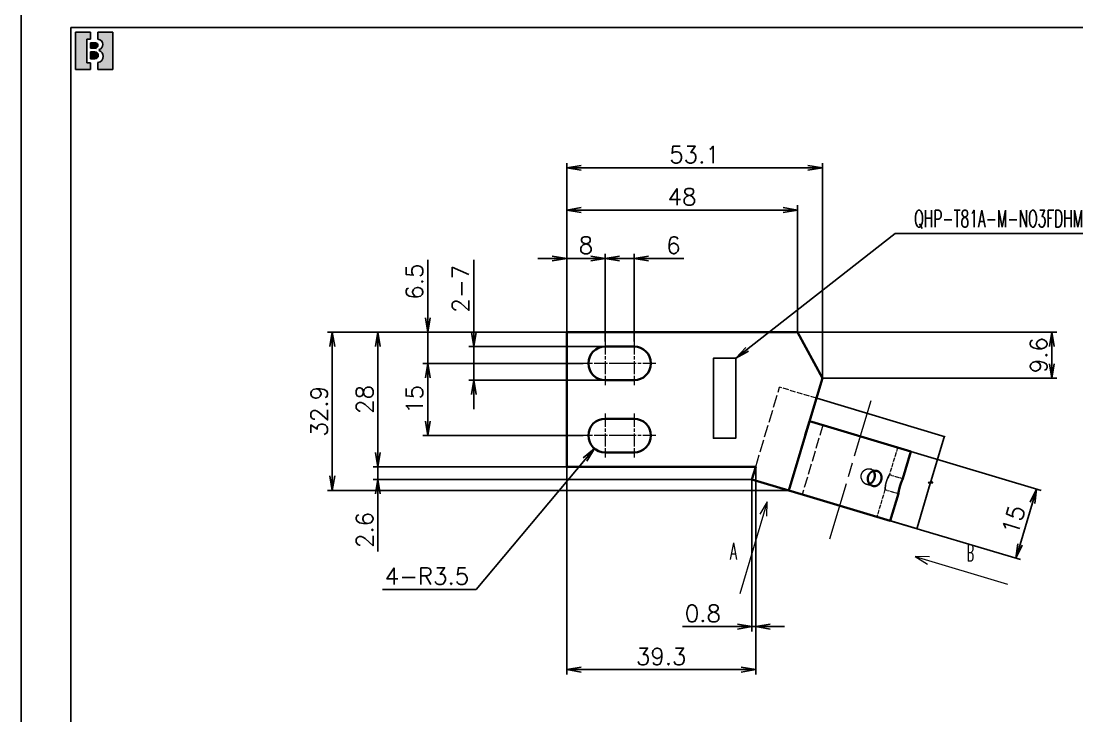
# Model space of a CAD drawing. Header units: inches. Extents: x 23 to 1845, y 4 to 536.
# Drawn here: x 23.1 to 242.6, y 158.8 to 303.3 of the extents above; entities that cross this region are included whole.
import ezdxf
from ezdxf.enums import TextEntityAlignment as Align

# ---------------------------------------------------------------- set-up
doc = ezdxf.new("R2010")
doc.units = ezdxf.units.IN
doc.header["$MEASUREMENT"] = 0
doc.linetypes.add('AM_ISO02W050', pattern=[7.5, 6, -1.5])
doc.linetypes.add('AM_ISO08W050', pattern=[18, 12, -1.5, 3, -1.5])
doc.layers.add('AM_7', color=2, linetype='AM_ISO08W050', lineweight=25)
doc.layers.add('AM_HID', color=1, linetype='AM_ISO02W050', lineweight=25)
doc.layers.add('title_frame', color=7, linetype='Continuous')
doc.layers.add('word_dim', color=253, linetype='Continuous')
doc.styles.get("Standard").update_dxf_attribs({"font": 'txt', "bigfont": 'gbcbig.shx'})
doc.dimstyles.get("Standard").update_dxf_attribs({"dimtxt": 0.18, "dimasz": 0.18, "dimexe": 0.18, "dimexo": 0.0625, "dimgap": 0.09, "dimtad": 0, "dimtih": 1, "dimtoh": 1, "dimdec": 4, "dimzin": 0, "dimdsep": 46, "dimtxsty": 'Standard', "dimcen": 0.09, "dimadec": 0, "dimazin": 0, "dimtfac": 1, "dimtdec": 4, "dimtofl": 0, "dimtmove": 0, "dimatfit": 3, "dimfxl": 0, "dimtolj": 1, "dimtzin": 0, "dimarcsym": 0})
doc.dimstyles.new('STANDARD 1-1', dxfattribs={"dimtxt": 3.5, "dimasz": 3, "dimexe": 1, "dimexo": 0, "dimgap": 1, "dimtad": 3, "dimdsep": 46, "dimtxsty": 'Standard', "dimblk1": 'OPEN', "dimblk2": 'OPEN', "dimsah": 1, "dimcen": 0, "dimclrd": 256, "dimclre": 256, "dimclrt": 3, "dimazin": 2, "dimtfac": 1, "dimtmove": 0, "dimatfit": 3, "dimldrblk": 'OPEN', "dimfxl": 0, "dimtolj": 1, "dimlwd": 25, "dimlwe": 25, "dimarcsym": 0})
doc.dimstyles.new('STANDARD 1-1$4', dxfattribs={"dimtxt": 3.5, "dimasz": 3, "dimexe": 1, "dimexo": 0, "dimgap": 1, "dimtad": 3, "dimtoh": 1, "dimdsep": 46, "dimtxsty": 'Standard', "dimblk1": 'OPEN', "dimblk2": 'OPEN', "dimsah": 1, "dimcen": 0, "dimclrd": 256, "dimclre": 256, "dimclrt": 3, "dimazin": 2, "dimtfac": 1, "dimtofl": 0, "dimtmove": 0, "dimatfit": 3, "dimldrblk": 'OPEN', "dimfxl": 0, "dimtolj": 1, "dimlwd": 25, "dimlwe": 25, "dimarcsym": 0})

# ---------------------------------------------------------------- blocks, each defined once
blk = doc.blocks.new('B\\M+18B40\\M+196A7\\M+100CF\\M+100B0\\M+100B8')
blk.add_hatch(color=1).paths.add_polyline_path([(0.3999999986702711, 0.8149999997779807), (0.3999999986702711, 0.9999999997779806), (-1.3297288e-09, 0.9999999997779806), (-1.3297288e-09, -2.220193e-10), (0.3999999986702711, -2.220193e-10), (0.3999999986702711, 0.1849999997779807), (0.2999999986702711, 0.1849999997779807), (0.2999999986702711, 0.8149999997779807)])
h = blk.add_hatch(color=1)
edge = h.paths.add_edge_path()
edge.add_line((0.5999999986702714, 0.9999999997779806), (0.5999999986702718, 0.8142220507965398))
edge.add_arc((0.5849999986702712, 0.6699999997779816), 0.1449999999999991, -5.115907697472721e-13, 84.06222754839428, ccw=False)
edge.add_arc((0.5849999986702707, 0.6699999997779802), 0.1449999999999993, -69.82872865353448, 1.1368683772161603e-13, ccw=False)
edge.add_line((0.6349999986702715, 0.5338934238898192), (0.6349999986702711, 0.5120827805020305))
edge.add_arc((0.5699999986702688, 0.3549999997779789), 0.1700000000000021, 3.979039320256561e-13, 67.5204943905955, ccw=False)
edge.add_arc((0.5699999986702724, 0.3549999997779802), 0.1699999999999993, -79.83575137827683, 0, ccw=False)
edge.add_line((0.5999999986702714, 0.1876679944711657), (0.5999999986702714, -2.220192918400699e-10))
edge.add_line((0.5999999986702714, -2.220193e-10), (0.9999999986702712, -2.220193e-10))
edge.add_line((0.9999999986702712, -2.220193e-10), (0.9999999986702712, 0.9999999997779806))
edge.add_line((0.9999999986702712, 0.9999999997779806), (0.5999999986702714, 0.9999999997779806))
h = blk.add_hatch(color=1)
edge = h.paths.add_edge_path()
edge.add_arc((0.5299999986702706, 0.6449999997779808), 0.07, 359.9999999999989, 450)
edge.add_line((0.5299999986702706, 0.7149999997779806), (0.3999999986702711, 0.7149999997779806))
edge.add_line((0.3999999986702711, 0.7149999997779806), (0.3999999986702711, 0.5749999997779809))
edge.add_line((0.3999999986702711, 0.5749999997779809), (0.5299999986702701, 0.5749999997779809))
edge.add_arc((0.5299999986702701, 0.6449999997779808), 0.07, 270, 359.9999999999999)
h = blk.add_hatch(color=1)
edge = h.paths.add_edge_path()
edge.add_arc((0.5149999986702705, 0.3799999997779802), 0.095, 1.018e-13, 90)
edge.add_line((0.5149999986702705, 0.4749999997779804), (0.3999999986702711, 0.4749999997779808))
edge.add_line((0.3999999986702711, 0.4749999997779808), (0.3999999986702711, 0.2849999997779809))
edge.add_line((0.3999999986702711, 0.2849999997779809), (0.5149999986702718, 0.2849999997779809))
edge.add_arc((0.5149999986702718, 0.379999999777981), 0.095, 270, 360.0000000000003)
at = {"color": 1}
for p, q in [((-1.3297288e-09, -2.220193e-10), (-1.3297288e-09, 0.9999999997779806)), ((-1.3297288e-09, 0.9999999997779806), (0.3999999986702711, 0.9999999997779806)), ((0.3999999986702711, 0.8149999997779807), (0.3999999986702711, 0.9999999997779806)), ((0.5999999986702714, 0.9999999997779806), (0.5999999986702718, 0.8142220507965398)), ((0.5999999986702714, 0.9999999997779806), (0.9999999986702712, 0.9999999997779806)), ((0.9999999986702712, 0.9999999997779806), (0.9999999986702712, -2.220193e-10)), ((0.2999999986702711, 0.8149999997779807), (0.3999999986702711, 0.8149999997779807)), ((0.2999999986702711, 0.1849999997779807), (0.2999999986702711, 0.8149999997779807)), ((0.3999999986702711, 0.7149999997779806), (0.5299999986702706, 0.7149999997779806)), ((0.3999999986702711, 0.5749999997779809), (0.3999999986702711, 0.7149999997779806)), ((0.5299999986702701, 0.5749999997779809), (0.3999999986702711, 0.5749999997779809)), ((0.5999999986702705, 0.6449999997779794), (0.59999999867027, 0.6449999997779803)), ((0.7299999986702704, 0.6699999997779807), (0.7299999986702704, 0.6699999997779802)), ((0.5149999986702705, 0.4749999997779804), (0.3999999986702711, 0.4749999997779808)), ((0.3999999986702711, 0.2849999997779809), (0.3999999986702711, 0.4749999997779808)), ((0.5149999986702718, 0.2849999997779809), (0.3999999986702711, 0.2849999997779809)), ((0.5699999986702711, 0.5249999997779802), (0.5699999986702716, 0.5249999997779807)), ((0.6099999986702707, 0.3799999997779806), (0.609999998670272, 0.3799999997779815)), ((0.6349999986702715, 0.5338934238898192), (0.6349999986702711, 0.5120827805020305)), ((0.739999998670271, 0.3549999997779802), (0.739999998670271, 0.3549999997779802)), ((0.3999999986702711, 0.1849999997779807), (0.2999999986702711, 0.1849999997779807)), ((0.3999999986702711, -2.220193e-10), (0.3999999986702711, 0.1849999997779807)), ((0.5999999986702714, 0.1876679944711657), (0.5999999986702714, -2.220193e-10)), ((0.3999999986702711, -2.220193e-10), (-1.3297288e-09, -2.220193e-10)), ((0.9999999986702712, -2.220193e-10), (0.5999999986702714, -2.220193e-10))]:
    blk.add_line(p, q, dxfattribs=at)
for centre, radius, start, end in [((0.5299999986702706, 0.6449999997779808), 0.07, 359.9999999999989, 90), ((0.5299999986702701, 0.6449999997779808), 0.07, 270, 359.9999999999999), ((0.5849999986702712, 0.6699999997779816), 0.1449999999999991, 359.9999999999995, 84.06222754839432), ((0.5849999986702707, 0.6699999997779802), 0.1449999999999993, 290.1712713464655, 1.781e-13), ((0.5149999986702705, 0.3799999997779802), 0.095, 1.018e-13, 90), ((0.5149999986702718, 0.379999999777981), 0.095, 270, 2.799e-13), ((0.5699999986702724, 0.3549999997779802), 0.1699999999999993, 280.1642486217232, 0), ((0.5699999986702688, 0.3549999997779789), 0.1700000000000021, 4.58e-13, 67.52049439059552)]:
    blk.add_arc(centre, radius, start, end, dxfattribs=at)
blk.add_attdef('B機密ﾏｰｸ', (-0.0857467348302255, 1.074949466596297), '', height=0.2)
blk = doc.blocks.new('_Open')
at = {"color": 0, "lineweight": -2}
for p, q in [((-1, 0.1666666666666667), (0, 0)), ((-1, -0.1666666666666667), (0, 0)), ((0, 0), (-1, 0))]:
    blk.add_line(p, q, dxfattribs=at)
blk = doc.blocks.new('A$C78DE67E4')
at = {"layer": 'word_dim', "color": 3, "ltscale": 2}
blk.add_lwpolyline([(-6.202814604330342, 4.646232903789496), (10.44049095435184, 4.646232903789496), (10.44049095435184, 0), (-6.202814604330342, 0)], close=True, dxfattribs=at)
blk = doc.blocks.new('*D5')
at = {"layer": 'DEFPOINTS', "color": 0, "ltscale": 2, "transparency": 16777216}
for p in [(189.6856754847649, 272.7601180715442), (136.5469403278511, 238.6195156876652), (189.6856754847649, 229.037597116841)]:
    blk.add_point(p, dxfattribs=at)
at = {"layer": 'word_dim', "lineweight": 25, "ltscale": 2, "transparency": 16777216}
for p, q in [((136.5469403278511, 238.6195156876652), (136.5469403278511, 273.7601180715442)), ((139.5469403278511, 272.7601180715442), (186.6856754847649, 272.7601180715442)), ((189.6856754847649, 229.037597116841), (189.6856754847649, 273.7601180715442))]:
    blk.add_line(p, q, dxfattribs=at)
at = {"layer": 'word_dim', "lineweight": 25, "ltscale": 2, "transparency": 16777216, "xscale": 3, "yscale": 3, "zscale": 3, "rotation": 180}
blk.add_blockref('_Open', (136.5469403278511, 272.7601180715442), dxfattribs=at)
at = {"layer": 'word_dim', "lineweight": 25, "ltscale": 2, "transparency": 16777216, "xscale": 3, "yscale": 3, "zscale": 3}
blk.add_blockref('_Open', (189.6856754847649, 272.7601180715442), dxfattribs=at)
at = {"layer": 'word_dim', "color": 3, "ltscale": 2, "transparency": 16777216, "insert": (163.116307906308, 275.5101180715442), "char_height": 3.5, "attachment_point": 5}
blk.add_mtext('\\A1;53.1', dxfattribs=at)
blk = doc.blocks.new('*D6')
at = {"layer": 'DEFPOINTS', "color": 0, "ltscale": 2, "transparency": 16777216}
for p in [(87.83055347318799, 238.6195156876652), (136.5469403278511, 238.6195156876652), (182.7211595344669, 205.7145543383026)]:
    blk.add_point(p, dxfattribs=at)
at = {"layer": 'word_dim', "lineweight": 25, "ltscale": 2, "transparency": 16777216}
for p, q in [((136.5469403278511, 238.6195156876652), (86.83055347318799, 238.6195156876652)), ((87.83055347318798, 208.7145543383026), (87.83055347318799, 235.6195156876652)), ((182.7211595344669, 205.7145543383026), (86.83055347318798, 205.7145543383026))]:
    blk.add_line(p, q, dxfattribs=at)
at = {"layer": 'word_dim', "lineweight": 25, "ltscale": 2, "transparency": 16777216, "xscale": 3, "yscale": 3, "zscale": 3}
for p, rotation in [((87.83055347318799, 238.6195156876652), 90), ((87.83055347318798, 205.7145543383026), 270)]:
    blk.add_blockref('_Open', p, dxfattribs=dict(at, rotation=rotation))
at = {"layer": 'word_dim', "color": 3, "ltscale": 2, "transparency": 16777216, "insert": (85.08055347318795, 222.1670350129839), "char_height": 3.5, "attachment_point": 5, "rotation": 90}
blk.add_mtext('\\A1;32.9', dxfattribs=at)
blk = doc.blocks.new('*D7')
at = {"layer": 'DEFPOINTS', "color": 0, "ltscale": 2, "transparency": 16777216}
for p in [(97.30673990309509, 238.6195156876652), (136.5469403278511, 238.6195156876652), (136.5469403278511, 210.6195156875779)]:
    blk.add_point(p, dxfattribs=at)
at = {"layer": 'word_dim', "lineweight": 25, "ltscale": 2, "transparency": 16777216}
for p, q in [((136.5469403278511, 238.6195156876652), (96.30673990309509, 238.6195156876652)), ((97.30673990309508, 213.6195156875779), (97.30673990309509, 235.6195156876652)), ((136.5469403278511, 210.6195156875779), (96.30673990309508, 210.6195156875779))]:
    blk.add_line(p, q, dxfattribs=at)
at = {"layer": 'word_dim', "lineweight": 25, "ltscale": 2, "transparency": 16777216, "xscale": 3, "yscale": 3, "zscale": 3}
for p, rotation in [((97.30673990309509, 238.6195156876652), 90), ((97.30673990309508, 210.6195156875779), 270)]:
    blk.add_blockref('_Open', p, dxfattribs=dict(at, rotation=rotation))
at = {"layer": 'word_dim', "color": 3, "ltscale": 2, "transparency": 16777216, "insert": (94.55673990309505, 224.6195156876216), "char_height": 3.5, "attachment_point": 5, "rotation": 90}
blk.add_mtext('\\A1;28', dxfattribs=at)
blk = doc.blocks.new('*D8')
at = {"layer": 'DEFPOINTS', "color": 0, "ltscale": 2, "transparency": 16777216}
for p in [(136.5469403278511, 263.9980736321173), (136.5469403278511, 238.6195156876652), (184.510411678053, 238.6195156876652)]:
    blk.add_point(p, dxfattribs=at)
at = {"layer": 'word_dim', "lineweight": 25, "ltscale": 2, "transparency": 16777216}
for p, q in [((136.5469403278511, 238.6195156876652), (136.5469403278511, 264.9980736321173)), ((181.510411678053, 263.9980736321173), (139.5469403278511, 263.9980736321173)), ((184.510411678053, 238.6195156876652), (184.510411678053, 264.9980736321173))]:
    blk.add_line(p, q, dxfattribs=at)
at = {"layer": 'word_dim', "lineweight": 25, "ltscale": 2, "transparency": 16777216, "xscale": 3, "yscale": 3, "zscale": 3, "rotation": 180}
blk.add_blockref('_Open', (136.5469403278511, 263.9980736321173), dxfattribs=at)
at = {"layer": 'word_dim', "lineweight": 25, "ltscale": 2, "transparency": 16777216, "xscale": 3, "yscale": 3, "zscale": 3}
blk.add_blockref('_Open', (184.510411678053, 263.9980736321173), dxfattribs=at)
at = {"layer": 'word_dim', "color": 3, "ltscale": 2, "transparency": 16777216, "insert": (160.5286760029521, 266.7480736321173), "char_height": 3.5, "attachment_point": 5}
blk.add_mtext('\\A1;48', dxfattribs=at)
blk = doc.blocks.new('*D9')
at = {"layer": 'DEFPOINTS', "color": 0, "ltscale": 2, "transparency": 16777216}
for p in [(136.5469403278511, 210.6195156875779), (175.8367779086365, 210.6195156875779), (175.8367779086365, 168.4508291468533)]:
    blk.add_point(p, dxfattribs=at)
at = {"layer": 'word_dim', "lineweight": 25, "ltscale": 2, "transparency": 16777216}
for p, q in [((136.5469403278511, 210.6195156875779), (136.5469403278511, 167.4508291468533)), ((175.8367779086365, 210.6195156875779), (175.8367779086365, 167.4508291468533)), ((139.5469403278511, 168.4508291468533), (172.8367779086365, 168.4508291468533))]:
    blk.add_line(p, q, dxfattribs=at)
at = {"layer": 'word_dim', "lineweight": 25, "ltscale": 2, "transparency": 16777216, "xscale": 3, "yscale": 3, "zscale": 3, "rotation": 180}
blk.add_blockref('_Open', (136.5469403278511, 168.4508291468533), dxfattribs=at)
at = {"layer": 'word_dim', "lineweight": 25, "ltscale": 2, "transparency": 16777216, "xscale": 3, "yscale": 3, "zscale": 3}
blk.add_blockref('_Open', (175.8367779086365, 168.4508291468533), dxfattribs=at)
at = {"layer": 'word_dim', "color": 3, "ltscale": 2, "transparency": 16777216, "insert": (156.1918591182438, 171.2008291468533), "char_height": 3.5, "attachment_point": 5}
blk.add_mtext('\\A1;39.3', dxfattribs=at)
blk = doc.blocks.new('*D10')
at = {"layer": 'DEFPOINTS', "color": 0, "ltscale": 2, "transparency": 16777216}
for p in [(136.5469403278511, 210.6195156875779), (97.30673990309509, 208.0035655722327), (175.0556268227774, 208.0035655722327)]:
    blk.add_point(p, dxfattribs=at)
at = {"layer": 'word_dim', "lineweight": 25, "ltscale": 2, "transparency": 16777216}
for p, q in [((97.30673990309509, 213.6195156875779), (97.30673990309509, 216.6195156875779)), ((136.5469403278511, 210.6195156875779), (96.30673990309509, 210.6195156875779)), ((97.30673990309509, 210.6195156875779), (97.30673990309509, 208.0035655722327)), ((175.0556268227774, 208.0035655722327), (96.30673990309509, 208.0035655722327)), ((97.30673990309509, 205.0035655722327), (97.30673990309509, 193.0035655722327))]:
    blk.add_line(p, q, dxfattribs=at)
at = {"layer": 'word_dim', "lineweight": 25, "ltscale": 2, "transparency": 16777216, "xscale": 3, "yscale": 3, "zscale": 3}
for p, rotation in [((97.30673990309509, 210.6195156875779), 270), ((97.30673990309509, 208.0035655722327), 90)]:
    blk.add_blockref('_Open', p, dxfattribs=dict(at, rotation=rotation))
at = {"layer": 'word_dim', "color": 3, "ltscale": 2, "transparency": 16777216, "insert": (94.55673990309506, 197.5035655722327), "char_height": 3.5, "attachment_point": 5, "rotation": 90}
blk.add_mtext('\\A1;2.6', dxfattribs=at)
blk = doc.blocks.new('*D11')
at = {"layer": 'DEFPOINTS', "color": 0, "ltscale": 2, "transparency": 16777216}
for p in [(184.510411678053, 238.6195156876652), (237.3897989476208, 238.6195156876652), (189.6856754847649, 229.037597116841)]:
    blk.add_point(p, dxfattribs=at)
at = {"layer": 'word_dim', "lineweight": 25, "ltscale": 2, "transparency": 16777216}
for p, q in [((184.510411678053, 238.6195156876652), (238.3897989476208, 238.6195156876652)), ((237.3897989476208, 232.037597116841), (237.3897989476208, 235.6195156876652)), ((189.6856754847649, 229.037597116841), (238.3897989476208, 229.037597116841))]:
    blk.add_line(p, q, dxfattribs=at)
at = {"layer": 'word_dim', "lineweight": 25, "ltscale": 2, "transparency": 16777216, "xscale": 3, "yscale": 3, "zscale": 3}
for p, rotation in [((237.3897989476208, 238.6195156876652), 90), ((237.3897989476208, 229.037597116841), 270)]:
    blk.add_blockref('_Open', p, dxfattribs=dict(at, rotation=rotation))
at = {"layer": 'word_dim', "color": 3, "ltscale": 2, "transparency": 16777216, "insert": (234.6397989476208, 233.8285564022531), "char_height": 3.5, "attachment_point": 5, "rotation": 90}
blk.add_mtext('\\A1;9.6', dxfattribs=at)
blk = doc.blocks.new('*D12')
at = {"layer": 'DEFPOINTS', "color": 0, "ltscale": 2, "transparency": 16777216}
for p in [(175.8367779086365, 210.6195156875779), (175.0556268227774, 208.0035655722327), (175.0556268227774, 177.3942888183824)]:
    blk.add_point(p, dxfattribs=at)
at = {"layer": 'word_dim', "lineweight": 25, "ltscale": 2, "transparency": 16777216}
for p, q in [((175.8367779086365, 210.6195156875779), (175.8367779086365, 176.3942888183824)), ((175.0556268227774, 208.0035655722327), (175.0556268227774, 176.3942888183824)), ((172.0556268227774, 177.3942888183824), (160.6389601561107, 177.3942888183824)), ((175.8367779086365, 177.3942888183824), (175.0556268227774, 177.3942888183824)), ((178.8367779086365, 177.3942888183824), (181.8367779086365, 177.3942888183824))]:
    blk.add_line(p, q, dxfattribs=at)
at = {"layer": 'word_dim', "lineweight": 25, "ltscale": 2, "transparency": 16777216, "xscale": 3, "yscale": 3, "zscale": 3}
blk.add_blockref('_Open', (175.0556268227774, 177.3942888183824), dxfattribs=at)
at = {"layer": 'word_dim', "lineweight": 25, "ltscale": 2, "transparency": 16777216, "xscale": 3, "yscale": 3, "zscale": 3, "rotation": 180}
blk.add_blockref('_Open', (175.8367779086365, 177.3942888183824), dxfattribs=at)
at = {"layer": 'word_dim', "color": 3, "ltscale": 2, "transparency": 16777216, "insert": (164.847293489444, 180.1442888183824), "char_height": 3.5, "attachment_point": 5}
blk.add_mtext('\\A1;0.8', dxfattribs=at)
blk = doc.blocks.new('*D20')
at = {"layer": 'DEFPOINTS', "color": 0, "ltscale": 2, "transparency": 16777216}
for p in [(107.6688887157179, 238.6195156876652), (136.5469403278511, 238.6195156876652), (139.9969397494824, 232.1195161828087)]:
    blk.add_point(p, dxfattribs=at)
at = {"layer": 'word_dim', "lineweight": 25, "ltscale": 2, "transparency": 16777216}
for p, q in [((107.6688887157179, 241.6195156876652), (107.6688887157179, 253.6195156876652)), ((136.5469403278511, 238.6195156876652), (106.6688887157179, 238.6195156876652)), ((107.6688887157179, 232.1195161828087), (107.6688887157179, 238.6195156876652)), ((139.9969397494824, 232.1195161828087), (106.6688887157179, 232.1195161828087)), ((107.6688887157179, 229.1195161828087), (107.6688887157179, 226.1195161828087))]:
    blk.add_line(p, q, dxfattribs=at)
at = {"layer": 'word_dim', "lineweight": 25, "ltscale": 2, "transparency": 16777216, "xscale": 3, "yscale": 3, "zscale": 3}
for p, rotation in [((107.6688887157179, 238.6195156876652), 270), ((107.6688887157179, 232.1195161828087), 90)]:
    blk.add_blockref('_Open', p, dxfattribs=dict(at, rotation=rotation))
at = {"layer": 'word_dim', "color": 3, "ltscale": 2, "transparency": 16777216, "insert": (104.9188887157178, 249.1195156876652), "char_height": 3.5, "attachment_point": 5, "rotation": 90}
blk.add_mtext('\\A1;6.5', dxfattribs=at)
blk = doc.blocks.new('*D21')
at = {"layer": 'DEFPOINTS', "color": 0, "ltscale": 2, "transparency": 16777216}
for p in [(139.9969397494824, 232.1195161828087), (107.6688887157179, 217.1195152291344), (139.9969397494824, 217.1195152291344)]:
    blk.add_point(p, dxfattribs=at)
at = {"layer": 'word_dim', "lineweight": 25, "ltscale": 2, "transparency": 16777216}
for p, q in [((139.9969397494824, 232.1195161828087), (106.6688887157179, 232.1195161828087)), ((107.6688887157179, 229.1195161828087), (107.6688887157179, 220.1195152291344)), ((139.9969397494824, 217.1195152291344), (106.6688887157179, 217.1195152291344))]:
    blk.add_line(p, q, dxfattribs=at)
at = {"layer": 'word_dim', "lineweight": 25, "ltscale": 2, "transparency": 16777216, "xscale": 3, "yscale": 3, "zscale": 3}
for p, rotation in [((107.6688887157179, 232.1195161828087), 90), ((107.6688887157179, 217.1195152291344), 270)]:
    blk.add_blockref('_Open', p, dxfattribs=dict(at, rotation=rotation))
at = {"layer": 'word_dim', "color": 3, "ltscale": 2, "transparency": 16777216, "insert": (104.9188887157178, 224.6195157059715), "char_height": 3.5, "attachment_point": 5, "rotation": 90}
blk.add_mtext('\\A1;15', dxfattribs=at)
blk = doc.blocks.new('*D22')
at = {"layer": 'DEFPOINTS', "color": 0, "ltscale": 2, "transparency": 16777216}
for p in [(117.223910781362, 235.6195156876652), (144.5469389865429, 235.6195156876652), (144.5469403278511, 228.6195156876652)]:
    blk.add_point(p, dxfattribs=at)
at = {"layer": 'word_dim', "lineweight": 25, "ltscale": 2, "transparency": 16777216}
for p, q in [((117.223910781362, 238.6195156876652), (117.223910781362, 253.6195156876652)), ((144.5469389865429, 235.6195156876652), (116.223910781362, 235.6195156876652)), ((117.223910781362, 228.6195156876652), (117.223910781362, 235.6195156876652)), ((144.5469403278511, 228.6195156876652), (116.223910781362, 228.6195156876652)), ((117.223910781362, 225.6195156876652), (117.223910781362, 222.6195156876652))]:
    blk.add_line(p, q, dxfattribs=at)
at = {"layer": 'word_dim', "lineweight": 25, "ltscale": 2, "transparency": 16777216, "xscale": 3, "yscale": 3, "zscale": 3}
for p, rotation in [((117.223910781362, 235.6195156876652), 270), ((117.223910781362, 228.6195156876652), 90)]:
    blk.add_blockref('_Open', p, dxfattribs=dict(at, rotation=rotation))
at = {"layer": 'word_dim', "color": 3, "ltscale": 2, "transparency": 16777216, "insert": (114.473910781362, 247.6195156876652), "char_height": 3.5, "attachment_point": 5, "rotation": 90}
blk.add_mtext('\\A1;{\\Fromans,bigfont|c134;2-7}', dxfattribs=at)
blk = doc.blocks.new('*D23')
at = {"layer": 'DEFPOINTS', "color": 0, "ltscale": 2, "transparency": 16777216}
for p in [(136.5469403278511, 253.9245399300722), (136.5469403278511, 238.6195156876652), (144.5469389865429, 236.6695154198692)]:
    blk.add_point(p, dxfattribs=at)
at = {"layer": 'word_dim', "lineweight": 25, "ltscale": 2, "transparency": 16777216}
for p, q in [((136.5469403278511, 238.6195156876652), (136.5469403278511, 254.9245399300722)), ((144.5469389865429, 236.6695154198692), (144.5469389865429, 254.9245399300722)), ((133.5469403278511, 253.9245399300722), (130.5469403278511, 253.9245399300722)), ((144.5469389865429, 253.9245399300722), (136.5469403278511, 253.9245399300722)), ((147.5469389865429, 253.9245399300722), (150.5469389865429, 253.9245399300722))]:
    blk.add_line(p, q, dxfattribs=at)
at = {"layer": 'word_dim', "lineweight": 25, "ltscale": 2, "transparency": 16777216, "xscale": 3, "yscale": 3, "zscale": 3}
blk.add_blockref('_Open', (136.5469403278511, 253.9245399300722), dxfattribs=at)
at = {"layer": 'word_dim', "lineweight": 25, "ltscale": 2, "transparency": 16777216, "xscale": 3, "yscale": 3, "zscale": 3, "rotation": 180}
blk.add_blockref('_Open', (144.5469389865429, 253.9245399300722), dxfattribs=at)
at = {"layer": 'word_dim', "color": 3, "ltscale": 2, "transparency": 16777216, "insert": (140.546939657197, 256.6745399300722), "char_height": 3.5, "attachment_point": 5}
blk.add_mtext('\\A1;8', dxfattribs=at)
blk = doc.blocks.new('*D24')
at = {"layer": 'DEFPOINTS', "color": 0, "ltscale": 2, "transparency": 16777216}
for p in [(150.5469389865429, 253.9245399300722), (144.5469389865429, 236.6695154198692), (150.5469389865429, 236.6695154198765)]:
    blk.add_point(p, dxfattribs=at)
at = {"layer": 'word_dim', "lineweight": 25, "ltscale": 2, "transparency": 16777216}
for p, q in [((144.5469389865429, 236.6695154198692), (144.5469389865429, 254.9245399300722)), ((150.5469389865429, 236.6695154198765), (150.5469389865429, 254.9245399300722)), ((141.5469389865429, 253.9245399300722), (138.5469389865429, 253.9245399300722)), ((144.5469389865429, 253.9245399300722), (150.5469389865429, 253.9245399300722)), ((153.5469389865429, 253.9245399300722), (160.8802723198775, 253.9245399300722))]:
    blk.add_line(p, q, dxfattribs=at)
at = {"layer": 'word_dim', "lineweight": 25, "ltscale": 2, "transparency": 16777216, "xscale": 3, "yscale": 3, "zscale": 3}
blk.add_blockref('_Open', (144.5469389865429, 253.9245399300722), dxfattribs=at)
at = {"layer": 'word_dim', "lineweight": 25, "ltscale": 2, "transparency": 16777216, "xscale": 3, "yscale": 3, "zscale": 3, "rotation": 180}
blk.add_blockref('_Open', (150.5469389865429, 253.9245399300722), dxfattribs=at)
at = {"layer": 'word_dim', "color": 3, "ltscale": 2, "transparency": 16777216, "insert": (158.7136056532108, 256.6745399300722), "char_height": 3.5, "attachment_point": 5}
blk.add_mtext('\\A1;6', dxfattribs=at)
blk = doc.blocks.new('*D25')
at = {"layer": 'DEFPOINTS', "color": 0, "ltscale": 2, "transparency": 16777216}
for p in [(144.5469403278384, 217.1195156876612), (142.2992017667129, 214.4366680660406)]:
    blk.add_point(p, dxfattribs=at)
at = {"layer": 'word_dim', "lineweight": 25, "ltscale": 2, "transparency": 16777216}
for p, q in [((117.7482303272705, 185.1332088141777), (140.37256871432, 212.1370843903664)), ((98.24823032709344, 185.1332088141776), (117.7482303272705, 185.1332088141777))]:
    blk.add_line(p, q, dxfattribs=at)
at = {"layer": 'word_dim', "lineweight": 25, "ltscale": 2, "transparency": 16777216, "xscale": 3, "yscale": 3, "zscale": 3, "rotation": 50.04311222187957}
blk.add_blockref('_Open', (142.2992017667129, 214.4366680660406), dxfattribs=at)
at = {"layer": 'word_dim', "color": 3, "ltscale": 2, "transparency": 16777216, "insert": (107.4982303270935, 187.8832088141777), "char_height": 3.5, "attachment_point": 5}
blk.add_mtext('\\A1;{\\Fromans,bigfont|c134;4-R3.5}', dxfattribs=at)
blk = doc.blocks.new('*D26')
at = {"layer": 'DEFPOINTS', "color": 0, "ltscale": 2, "transparency": 16777216}
for p in [(208.093285054052, 213.7926294806034), (234.2005245564495, 205.9967001771765), (203.8013754756939, 199.4197553014033)]:
    blk.add_point(p, dxfattribs=at)
at = {"layer": 'word_dim', "lineweight": 25, "ltscale": 2, "transparency": 16777216}
for p, q in [((208.093285054052, 213.7926294806034), (235.1587161686041, 205.7105728726483)), ((230.7669969021115, 194.498400831324), (233.3421426428648, 203.1221253407128)), ((203.8013754756939, 199.4197553014033), (230.8668066006815, 191.337698690332))]:
    blk.add_line(p, q, dxfattribs=at)
at = {"layer": 'word_dim', "lineweight": 25, "ltscale": 2, "transparency": 16777216, "xscale": 3, "yscale": 3, "zscale": 3}
for p, rotation in [((234.2005245564495, 205.9967001771765), 73.37375522250785), ((229.9086149885269, 191.6238259948602), 253.3737552225079)]:
    blk.add_blockref('_Open', p, dxfattribs=dict(at, rotation=rotation))
at = {"layer": 'word_dim', "color": 3, "ltscale": 2, "transparency": 16777216, "insert": (229.4195428390631, 199.5971131734711), "char_height": 3.5, "attachment_point": 5, "rotation": 73.37375522250785}
blk.add_mtext('\\A1;15', dxfattribs=at)
blk = doc.blocks.new('*D107')
at = {"color": 0, "lineweight": -2, "transparency": 16777216}
for p, q in [((188.5035783568051, 224.8605079347978), (215.2143643162033, 216.8843774520369)), ((214.9903870147534, 216.7634056849372), (212.2343751389959, 207.5339624763504)), ((209.370863357464, 197.9445192677636), (212.1268752332215, 207.1739624763504)), ((182.7810491651655, 205.6966724490746), (209.4918351245637, 197.7205419663138))]:
    blk.add_line(p, q, dxfattribs=at)
at = {"color": 0, "transparency": 16777216}
for points in [[(214.961641259041, 216.7719894794664), (215.0191327704659, 216.754821890408), (215.0418897819285, 216.935880219212)], [(209.3421176017515, 197.9531030622928), (209.3996091131765, 197.9359354732345), (209.319360590289, 197.7720447334888)]]:
    blk.add_solid(points, dxfattribs=at)
at = {"layer": 'DEFPOINTS', "color": 0, "transparency": 16777216}
for p in [(188.4436913657374, 224.8783908400669), (182.7211621740979, 205.7145553543437), (209.319360590289, 197.7720447334888)]:
    blk.add_point(p, dxfattribs=at)
at = {"color": 0, "transparency": 16777216, "insert": (212.1806251861087, 207.3539624763503), "char_height": 0.18, "attachment_point": 5}
blk.add_mtext('\\A1;20.0000', dxfattribs=at)

msp = doc.modelspace()

# ---------------------------------------------------------------- linework, layer by layer
at = {"color": 7, "lineweight": 35}
for p, q in [((136.5469403278511, 210.6195156875779), (136.5469403278511, 238.6195156876652)), ((136.5469403278511, 238.6195156876652), (184.510411678053, 238.6195156876652)), ((175.8367779086365, 210.6195156875779), (136.5469403278511, 210.6195156875779))]:
    msp.add_line(p, q, dxfattribs=at)
at = {"color": 7, "lineweight": 35, "ltscale": 0.2722550722288921}
msp.add_line((189.6856754847649, 229.037597116841), (184.510411678053, 238.6195156876652), dxfattribs=at)
at = {"color": 7, "lineweight": 35, "ltscale": 0.15}
for p, q in [((144.5469403278511, 235.6195156876652), (150.5469403278511, 235.6195156876652)), ((150.5469403278511, 228.6195156876652), (144.5469403278511, 228.6195156876652)), ((144.5469403278511, 220.6195156876652), (150.5469403278511, 220.6195156876652)), ((150.5469403278511, 213.6195156876652), (144.5469403278511, 213.6195156876652))]:
    msp.add_line(p, q, dxfattribs=at)
at = {"color": 7, "lineweight": 35, "ltscale": 0.1674529318278083}
msp.add_line((187.7691667379367, 222.6195156879562), (189.6856754847649, 229.037597116841), dxfattribs=at)
at = {"color": 7, "lineweight": 35, "ltscale": 0.4410641215854234}
msp.add_line((182.7211616794338, 205.7145536977928), (187.7691667379367, 222.6195156879562), dxfattribs=at)
at = {"color": 7, "lineweight": 35, "ltscale": 0.07599526575850281}
msp.add_line((187.0130695971274, 220.0874301773161), (186.1432967751861, 217.1747091287703), dxfattribs=at)
at = {"color": 7, "lineweight": 35, "ltscale": 0.07903567207829901}
msp.add_line((187.0130695970838, 220.0874301771705), (190.0423223189391, 219.182859624621), dxfattribs=at)
at = {"color": 7, "lineweight": 35, "ltscale": 0.4709643276500184}
msp.add_line((190.0423223189391, 219.182859624621), (208.093285054052, 213.7926294806107), dxfattribs=at)
at = {"color": 7, "lineweight": 35, "ltscale": 0.1470316292598413}
msp.add_line((208.0932850436038, 213.7926294835793), (206.410494503445, 208.1572505253876), dxfattribs=at)
at = {"color": 7, "lineweight": 35, "ltscale": 0.06825225282386098}
msp.add_line((175.0556268227774, 208.0035655722327), (175.8367779086365, 210.6195156875779), dxfattribs=at)
at = {"color": 7, "lineweight": 35, "ltscale": 0.2000000000000475}
msp.add_line((182.7211616794338, 205.7145536977928), (175.0556268227774, 208.0035655722327), dxfattribs=at)
at = {"color": 7, "lineweight": 35, "ltscale": 5.721465947379339e-05}
msp.add_line((206.4108026783469, 208.1595244238574), (206.4104590805909, 208.1572617775687), dxfattribs=at)
at = {"color": 7, "lineweight": 35, "ltscale": 0.07903567207829817}
msp.add_line((182.7211600291302, 205.7145559948563), (185.7504127509855, 204.8099854423213), dxfattribs=at)
at = {"color": 7, "lineweight": 35, "ltscale": 0.4709643276499321}
msp.add_line((185.7504127509855, 204.8099854423213), (203.8013754860985, 199.4197552982965), dxfattribs=at)
at = {"color": 7, "lineweight": 35, "ltscale": 0.1470295484295512}
msp.add_line((205.4841422206336, 205.0550545000893), (203.8013754756502, 199.419755301265), dxfattribs=at)
at = {"color": 7, "lineweight": 35, "ltscale": 5.954257864289001e-05}
msp.add_line((205.4831412021994, 205.0530781983703), (205.4841548974472, 205.0552334087565), dxfattribs=at)
at = {"color": 7, "lineweight": 13}
for p, q in [((178.2426816948391, 203.3610410647757), (172.5201322563625, 184.1972093539603)), ((208.9883095815857, 191.962432080903), (228.1521472528656, 186.2399026695871))]:
    msp.add_line(p, q, dxfattribs=at)
at = {"color": 7, "lineweight": 13, "ltscale": 2.498299089458045e-05}
msp.add_line((178.2422010429836, 203.3611841159232), (178.2431585319973, 203.3608980136283), dxfattribs=at)
at = {"color": 7, "lineweight": 13, "ltscale": 2.500754124217396e-05}
msp.add_line((208.9881665304383, 191.961952859559), (208.9884528711518, 191.962911302247), dxfattribs=at)
at = {"color": 7, "lineweight": 13}
for points in [[(178.1575414665676, 200.3622493701346), (178.2426816948391, 203.3610410647757), (176.669553948257, 200.806580539263)], [(211.9871015146454, 191.877296144166), (208.9883095815857, 191.962432080903), (211.5427717760285, 190.3893062416696)]]:
    msp.add_lwpolyline(points, dxfattribs=at)
at = {"color": 7, "lineweight": 35}
for centre, radius, start, end in [((144.5469403278511, 232.1195156876652), 3.499999999999996, 90, 270), ((150.5469403278511, 232.1195156876652), 3.499999999999998, 270, 90), ((144.5469403278511, 217.1195156876652), 3.499999999999996, 90, 270), ((150.5469403278511, 217.1195156876652), 3.499999999999998, 270, 90), ((199.1327798517122, 208.8803990004103), 1.456812332947632, 5.448616276119492, 36.58903586317118)]:
    msp.add_arc(centre, radius, start, end, dxfattribs=at)
for points, knots in [([(199.1541478986728, 207.8236639656839), (199.1180607641108, 208.0200527511929), (199.1107737844977, 208.2232016311914), (199.1339604443164, 208.4267736407942), (199.2396628326496, 208.8215893669126), (199.4534700254116, 209.1684100840953), (199.5847910144475, 209.3240503048305), (199.8849035051352, 209.5874579422539), (200.2414482826679, 209.7472781534321), (200.4268794976487, 209.797728551233), (200.6716274470927, 209.8224746427163), (200.9079789261122, 209.7929563295634), (200.9628442613575, 209.7830242848154), (201.0167006065275, 209.7701486056626), (201.069511853635, 209.7543498281171)], [0, 0, 0, 0, 0, 0, 1.767554469583611, 1.767554469583611, 1.767554469583611, 3.536142397222693, 3.536142397222693, 3.536142397222693, 5.275607629100525, 5.275607629100525, 5.275607629100525, 5.807827427136387, 5.807827427136387, 5.807827427136387, 5.807827427136387, 5.807827427136387, 5.807827427136387]), ([(199.5037894739325, 207.0740506032903), (199.6693412286804, 207.1316085276208), (199.826848604247, 207.2191226411974), (199.9716047337533, 207.3334898915214), (200.232718365889, 207.6094316661488), (200.4206793088051, 207.954658874894), (200.4951484316079, 208.1421592772254), (200.5731463195952, 208.4333185338051), (200.5973564971463, 208.7282286456334), (200.5992623811143, 208.8270438788182), (200.5947999097661, 208.9237557850443), (200.5839622971216, 209.0188185810416)], [0, 0, 0, 0, 0, 0, 1.68808575773087, 1.68808575773087, 1.68808575773087, 3.423153233750599, 3.423153233750599, 3.423153233750599, 4.285694655023182, 4.285694655023182, 4.285694655023182, 4.285694655023182, 4.285694655023182, 4.285694655023182]), ([(200.1425390290059, 206.6480884004573), (200.311240639141, 206.5977823534936), (200.4873482948714, 206.5781748980239), (200.6647516709453, 206.5915140333978), (201.0125831835575, 206.6831797142964), (201.3208446688477, 206.8904924086687), (201.4611507282206, 207.0207913341742), (201.6668788189235, 207.2738498316626), (201.8162823289858, 207.5695317667283), (201.8672134638727, 207.6954652774016), (201.9274610227694, 207.8888459377499), (201.9631083912063, 208.0869562483872), (201.9722299604582, 208.1535994373276), (201.9844703611415, 208.28442449149), (201.9854718523383, 208.4151084524943), (201.9832177877506, 208.4791217996695), (201.9781854140419, 208.5423222560799), (201.9703703148807, 208.6048219648378)], [0, 0, 0, 0, 0, 0, 1.699554919794596, 1.699554919794596, 1.699554919794596, 3.428094698202769, 3.428094698202769, 3.428094698202769, 4.602758213996404, 4.602758213996404, 4.602758213996404, 5.192406885956355, 5.192406885956355, 5.192406885956355, 5.760494606789385, 5.760494606789385, 5.760494606789385, 5.760494606789385, 5.760494606789385, 5.760494606789385]), ([(201.069511853635, 209.7543498281171), (201.2143232862399, 209.7110286846742), (201.3512759646073, 209.6457293373255), (201.4763956102942, 209.5593946215245), (201.6531311243415, 209.391132289647), (201.786834567767, 209.1836536114147), (201.8309817033696, 209.1000663682367), (201.8931664514056, 208.9544001584013), (201.9365058635412, 208.7991146258151), (201.9509362504868, 208.7350363170422), (201.9621810533098, 208.6703139635079), (201.9703703148807, 208.6048219648378)], [0, 0, 0, 0, 0, 0, 1.459376849731898, 1.459376849731898, 1.459376849731898, 2.340963100663176, 2.340963100663176, 2.340963100663176, 2.93624628644641, 2.93624628644641, 2.93624628644641, 2.93624628644641, 2.93624628644641, 2.93624628644641]), ([(199.1541478986728, 207.8236639656839), (199.1909889346534, 207.6231723945107), (199.2578452938287, 207.4297290685077), (199.3533369564356, 207.2499934648236), (199.5522616336347, 206.9871091321707), (199.8064435241649, 206.795002627377), (199.9136701710776, 206.7319458167781), (200.026347783405, 206.6827360973707), (200.1425390290059, 206.6480884004573)], [0, 0, 0, 0, 0, 0, 1.804489019644427, 1.804489019644427, 1.804489019644427, 2.975037438957365, 2.975037438957365, 2.975037438957365, 2.975037438957365, 2.975037438957365, 2.975037438957365]), ([(205.4841548974472, 205.0552334087565), (205.4872820133568, 205.0656602477261), (205.4949245905991, 205.1074887657901), (205.5070262023182, 205.1797237759615), (205.5544023914226, 205.4525307878226), (205.6376830241169, 205.8681721153858), (205.7071167128997, 206.1627919275502), (205.8257999514717, 206.5948858416682), (205.9632654442648, 207.0160104239635), (206.0051952501489, 207.1383481742246), (206.0485221056842, 207.2590044169351), (206.0914974173319, 207.3742016607298)], [0, 0, 0, 0, 0, 0, 1.451585097499962, 1.451585097499962, 1.451585097499962, 4.174823163330381, 4.174823163330381, 4.174823163330381, 5.352281714365921, 5.352281714365921, 5.352281714365921, 5.352281714365921, 5.352281714365921, 5.352281714365921]), ([(205.6255054958419, 205.8912376016392), (205.6900367379093, 206.1870016314802), (205.7721879562413, 206.5111230000344), (205.8729686541155, 206.8424290819399), (206.0637625786002, 207.386099956902), (206.2481757051245, 207.8224284344774), (206.3206811622912, 207.9801394206602), (206.3824596675658, 208.1082262062423), (206.4058744754256, 208.1522002846773), (206.4087204393836, 208.1572147771235), (206.4103607691904, 208.1596513962591), (206.4108026783469, 208.1595244238574)], [0, 0, 0, 0, 0, 0, 2.884267923626298, 2.884267923626298, 2.884267923626298, 5.013726929260113, 5.013726929260113, 5.013726929260113, 5.453226654724112, 5.453226654724112, 5.453226654724112, 5.453226654724112, 5.453226654724112, 5.453226654724112]), ([(206.4104590805909, 208.1572617775687), (206.4079164352842, 208.1488705570532), (206.3963117440107, 208.121077980964), (206.3758285610783, 208.0741297593209), (206.3173456877811, 207.9394552005847), (206.2355152081981, 207.7441335105991), (206.1890538895786, 207.629835786925), (206.1405004667722, 207.5055565250528), (206.0914974173319, 207.3742016607298)], [0, 0, 0, 0, 0, 0, 1.20955558618631, 1.20955558618631, 1.20955558618631, 2.545912971870651, 2.545912971870651, 2.545912971870651, 2.545912971870651, 2.545912971870651, 2.545912971870651]), ([(205.6255054951143, 205.891237601843), (205.5824636529687, 205.6939652686429), (205.5472698221674, 205.5093584255096), (205.5200039254814, 205.343700304396), (205.4942809305757, 205.1654486441126), (205.4842929405822, 205.0782185933217), (205.4827229484035, 205.0616325900351), (205.4823501412865, 205.0533121529457), (205.4831412021994, 205.0530781983703)], [0, 0, 0, 0, 0, 0, 1.932781842693442, 1.932781842693442, 1.932781842693442, 2.667947685283422, 2.667947685283422, 2.667947685283422, 2.667947685283422, 2.667947685283422, 2.667947685283422])]:
    msp.add_open_spline(points, degree=5, knots=knots, dxfattribs=at)
at = {"layer": 'AM_7', "lineweight": 13, "ltscale": 0.2275000095367432}
for p, q in [((144.5469389865429, 236.6695154198692), (144.5469389865429, 227.5695150383995)), ((150.5469389865429, 236.6695154198692), (150.5469389865429, 227.5695150383995))]:
    msp.add_line(p, q, dxfattribs=at)
at = {"layer": 'AM_7', "lineweight": 13, "ltscale": 0.227500057220459}
for p, q in [((149.0969420383007, 232.1195161828087), (139.9969397494824, 232.1195161828087)), ((155.0969420383007, 232.1195161828087), (145.9969397494824, 232.1195161828087)), ((149.0969420383007, 217.1195152291344), (139.9969397494824, 217.1195152291344)), ((155.0969420383007, 217.1195152291344), (145.9969397494824, 217.1195152291344))]:
    msp.add_line(p, q, dxfattribs=at)
at = {"layer": 'AM_7', "lineweight": 13}
msp.add_line((199.7557416865856, 224.3160436638878), (191.0587032744915, 195.1911423691795), dxfattribs=at)
at = {"layer": 'AM_7', "lineweight": 13, "ltscale": 0.2274999856948852}
for p, q in [((144.5469389865429, 221.6695154198692), (144.5469389865429, 212.5695159920738)), ((150.5469389865429, 221.6695154198692), (150.5469389865429, 212.5695159920738))]:
    msp.add_line(p, q, dxfattribs=at)
at = {"layer": 'AM_HID', "lineweight": 13, "ltscale": 0.4317477899932635}
msp.add_line((175.8367779086365, 210.6195156875779), (180.7781569989419, 227.1674043549588), dxfattribs=at)
at = {"layer": 'AM_HID', "lineweight": 13, "ltscale": 0.1999999999999596}
msp.add_line((188.4436913657373, 224.8783908400669), (180.7781565090954, 227.1674027145214), dxfattribs=at)
at = {"layer": 'AM_HID', "lineweight": 13, "ltscale": 0.3749999999999916}
msp.add_line((189.7918252696072, 219.2576609949479), (185.4999157016536, 204.8847868126482), dxfattribs=at)
at = {"layer": 'AM_HID', "lineweight": 13, "ltscale": 0.2990047342414627}
msp.add_line((186.1432967751861, 217.1747091287703), (182.7211600291739, 205.7145559949873), dxfattribs=at)
at = {"layer": 'AM_HID', "lineweight": 13, "ltscale": 0.1470055436444979}
msp.add_line((205.3145293711095, 214.6223986659329), (203.6320373804737, 208.9880195092715), dxfattribs=at)
at = {"layer": 'AM_HID', "lineweight": 13, "ltscale": 0.03576192630244484}
msp.add_line((199.6989842426228, 210.1637543445409), (201.0696556682778, 209.7544568495082), dxfattribs=at)
at = {"layer": 'AM_HID', "lineweight": 13, "ltscale": 3.126404189704361e-05}
msp.add_line((203.6320978019612, 208.9892780865207), (203.6319710297066, 208.9880339670358), dxfattribs=at)
at = {"layer": 'AM_HID', "lineweight": 13, "ltscale": 0.07249867210300746}
msp.add_line((203.6320978019612, 208.9892780865207), (206.4108026783469, 208.1595244238574), dxfattribs=at)
at = {"layer": 'AM_HID', "lineweight": 13, "ltscale": 0.03576011992019322}
msp.add_line((198.7715866205944, 207.0572293354358), (200.1421888118456, 206.6479525146147), dxfattribs=at)
at = {"layer": 'AM_HID', "lineweight": 13, "ltscale": 0.1470034959048065}
msp.add_line((202.7050883719602, 205.8838251508146), (201.0226198031559, 200.2495244836332), dxfattribs=at)
at = {"layer": 'AM_HID', "lineweight": 13, "ltscale": 3.221530117827187e-05}
msp.add_line((202.7044557153676, 205.8828260713795), (202.7050725589615, 205.8839574532772), dxfattribs=at)
at = {"layer": 'AM_HID', "lineweight": 13, "ltscale": 0.07249816621627633}
msp.add_line((202.7044557153676, 205.8828260713795), (205.4831412021994, 205.0530781983703), dxfattribs=at)
at = {"layer": 'AM_HID', "lineweight": 13}
for centre, radius, start, end in [((199.3618007489967, 209.0293902221033), 1.183238511617542, 37.40651638917528, 73.3572746153126), ((199.1123271983487, 208.1887778920223), 1.181394053952678, 253.2569480203216, 289.3499045952084)]:
    msp.add_arc(centre, radius, start, end, dxfattribs=at)
for points, knots in [([(197.7677398809282, 208.2376605819022), (197.7294657110869, 208.4346243435007), (197.7203532503299, 208.6384616543087), (197.7426582268344, 208.8427609485675), (197.8487333132907, 209.2386437072287), (198.0661584243898, 209.5849748423221), (198.1998401804121, 209.739812531961), (198.5050973138095, 210.0011230749092), (198.8664614247645, 210.1586853228232), (199.0541357775473, 210.2082937759419), (199.301184823209, 210.2321937164538), (199.5388755039421, 210.2020164038563), (199.5938950220406, 210.1919608185431), (199.6478459059107, 210.1789755388468), (199.7006883186222, 210.1630774625678)], [0, 0, 0, 0, 0, 0, 1.772081834437218, 1.772081834437218, 1.772081834437218, 3.54543890846333, 3.54543890846333, 3.54543890846333, 5.291852250556543, 5.291852250556543, 5.291852250556543, 5.824891436923802, 5.824891436923802, 5.824891436923802, 5.824891436923802, 5.824891436923802, 5.824891436923802]), ([(202.8147131898986, 206.7305729453815), (202.8714039993028, 207.0272434720405), (202.9484055766624, 207.3516213518319), (203.0496890411559, 207.682589639358), (203.2489018211745, 208.2221294892384), (203.4493539264185, 208.6520894169239), (203.5299890568385, 208.8084670781696), (203.5999967782954, 208.9372104737718), (203.626589817908, 208.981819713315), (203.6298163315477, 208.9869262638108), (203.6316491887227, 208.9894066904685), (203.6320978019612, 208.9892780865207)], [0, 0, 0, 0, 0, 0, 2.87957513296905, 2.87957513296905, 2.87957513296905, 5.003607196088517, 5.003607196088517, 5.003607196088517, 5.44282819225437, 5.44282819225437, 5.44282819225437, 5.44282819225437, 5.44282819225437, 5.44282819225437]), ([(203.6319710297066, 208.9880339670358), (203.6300380430147, 208.9816779034459), (203.6173815627371, 208.9551046031425), (203.594183275647, 208.9086147130452), (203.5287300084128, 208.7759333303125), (203.4381151883826, 208.5827672896135), (203.3865598669035, 208.4684593260768), (203.3335738729328, 208.3447177557696), (203.2807051121162, 208.2135370042538)], [0, 0, 0, 0, 0, 0, 1.223187630346558, 1.223187630346558, 1.223187630346558, 2.57239333353978, 2.57239333353978, 2.57239333353978, 2.57239333353978, 2.57239333353978, 2.57239333353978]), ([(197.7677398809282, 208.2376605819022), (197.8068499650944, 208.0363950985207), (197.8764095988553, 207.8423036951295), (197.9745806308892, 207.6620144637432), (198.1772618323702, 207.3981126263693), (198.4341171312662, 207.2050014282882), (198.542164876937, 207.14160662098), (198.6554397999097, 207.0921538720009), (198.7719759225983, 207.0574172901702)], [0, 0, 0, 0, 0, 0, 1.801860475690495, 1.801860475690495, 1.801860475690495, 2.969871733846162, 2.969871733846162, 2.969871733846162, 2.969871733846162, 2.969871733846162, 2.969871733846162]), ([(202.8147131898986, 206.7305729453815), (202.7767573151759, 206.5319448173555), (202.7479125351783, 206.3457828088445), (202.7274856601979, 206.1778954467896), (202.7100094206361, 205.9970140658275), (202.7043449309967, 205.9083838654929), (202.7036101666708, 205.8915234133324), (202.7036553047182, 205.8830642601256), (202.7044557153676, 205.8828260713795)], [0, 0, 0, 0, 0, 0, 1.936225551049601, 1.936225551049601, 1.936225551049601, 2.672630798540891, 2.672630798540891, 2.672630798540891, 2.672630798540891, 2.672630798540891, 2.672630798540891]), ([(202.7050725589615, 205.8839574532772), (202.7073966130228, 205.8915888960196), (202.7126560470169, 205.9312367925318), (202.7208279659353, 206.0021998119787), (202.7500373811599, 206.2367074544614), (202.8047466166281, 206.5818481016336), (202.8490530007948, 206.8124730819559), (202.9485387591957, 207.2395290342988), (203.0799166217293, 207.6717244463521), (203.144211653398, 207.8619417047899), (203.2123663535858, 208.0439712803359), (203.2807051121162, 208.2135370042538)], [0, 0, 0, 0, 0, 0, 1.454693955546955, 1.454693955546955, 1.454693955546955, 3.618646820536784, 3.618646820536784, 3.618646820536784, 5.370138771997548, 5.370138771997548, 5.370138771997548, 5.370138771997548, 5.370138771997548, 5.370138771997548])]:
    msp.add_open_spline(points, degree=5, knots=knots, dxfattribs=at)
at = {"layer": 'title_frame', "color": 4}
msp.add_lwpolyline([(443.1436797683818, 311.4130086221354), (23.14367976838179, 311.4130086221354), (23.14367976838179, 14.41300862213532), (443.1436797683818, 14.41300862213532)], close=True, dxfattribs=at)
at = {"layer": 'title_frame'}
msp.add_lwpolyline([(33.46867976836432, 301.9505086221412), (432.8186797683701, 301.9505086221412), (432.8186797683701, 23.87550862214405), (33.46867976836432, 23.87550862214405)], close=True, dxfattribs=at)

# ---------------------------------------------------------------- block references
at = {"layer": 'title_frame', "xscale": 7.778749999997672, "yscale": 7.778749999997672, "zscale": 7.77875}
msp.add_blockref('B\\M+18B40\\M+196A7\\M+100CF\\M+100B0\\M+100B8', (34.44867977870666, 293.1917586238647), dxfattribs=at)
at = {"layer": 'word_dim', "ltscale": 2, "rotation": 270}
msp.add_blockref('A$C78DE67E4', (167.0495268700287, 226.9851975381839), dxfattribs=at)

# ---------------------------------------------------------------- texts
at = {"color": 7, "lineweight": 13, "width": 0.6150005885532924}
for s, p, p2 in [('A', (170.4774343498684, 191.3363647418387), (171.9124357231594, 191.3363647418387)), ('B', (219.7055395630559, 190.9996330949303), (221.1405409363469, 190.9996330949303))]:
    msp.add_text(s, height=3.5, dxfattribs=at).set_placement(p, p2, align=Align.FIT)
at = {"layer": 'word_dim', "color": 3, "ltscale": 2, "insert": (208.7889770615256, 260.1274828696419), "char_height": 3.5, "attachment_point": 7}
msp.add_mtext('{\\W0.6;QHP-T81A-M-NO3FDHM-L-JG1-0\\Fromans,bigfont|c134;7\\Fromans,bigfont|c128;-\\Fromans,bigfont|c134;20}', dxfattribs=at)

# ---------------------------------------------------------------- dimensions: what is measured, and where the dimension line sits
dim = msp.add_aligned_dim(p1=(188.4436913657374, 224.8783908400669), p2=(182.7211621740979, 205.7145553543437), distance=27.758739775959977, dimstyle='Standard', override={"dimarcsym": 1})
dim.commit()
dim.dimension.update_dxf_attribs({"geometry": '*D107', "text_midpoint": (212.1806251861087, 207.3539624763503)})
at = {"layer": 'word_dim', "ltscale": 2}
for base, p1, p2, picture, middle in [((189.6856754847649, 272.7601180715442), (136.5469403278511, 238.6195156876652), (189.6856754847649, 229.037597116841), '*D5', (163.116307906308, 275.5101180715442)), ((136.5469403278511, 263.9980736321173), (184.510411678053, 238.6195156876652), (136.5469403278511, 238.6195156876652), '*D8', (160.5286760029521, 266.7480736321173)), ((175.8367779086365, 168.4508291468533), (136.5469403278511, 210.6195156875779), (175.8367779086365, 210.6195156875779), '*D9', (156.1918591182438, 171.2008291468533)), ((175.0556268227774, 177.3942888183824), (175.8367779086365, 210.6195156875779), (175.0556268227774, 208.0035655722327), '*D12', (164.847293489444, 180.1442888183824))]:
    dim = msp.add_linear_dim(base=base, p1=p1, p2=p2, dimstyle='STANDARD 1-1', override={"dimdec": 1}, dxfattribs=at)
    dim.commit()
    dim.dimension.update_dxf_attribs({"geometry": picture, "text_midpoint": middle})
dim = msp.add_linear_dim(base=(136.5469403278511, 253.9245399300722), p1=(144.5469389865429, 236.6695154198692), p2=(136.5469403278511, 238.6195156876652), dimstyle='STANDARD 1-1', dxfattribs=at)
dim.commit()
dim.dimension.update_dxf_attribs({"geometry": '*D23', "text_midpoint": (140.546939657197, 256.6745399300722)})
dim = msp.add_linear_dim(base=(150.5469389865429, 253.9245399300722), p1=(144.5469389865429, 236.6695154198692), p2=(150.5469389865429, 236.6695154198765), dimstyle='STANDARD 1-1', dxfattribs=at)
dim.commit()
dim.dimension.update_dxf_attribs({"geometry": '*D24', "text_midpoint": (158.7136056532108, 253.9245399300722), "dimtype": 160})
for base, p1, p2, angle, picture, middle in [((107.6688887157179, 238.6195156876652), (139.9969397494824, 232.1195161828087), (136.5469403278511, 238.6195156876652), 90, '*D20', (104.9188887157178, 249.1195156876652)), ((87.83055347318799, 238.6195156876652), (182.7211595344669, 205.7145543383026), (136.5469403278511, 238.6195156876652), 90, '*D6', (85.08055347318795, 222.1670350129839)), ((97.30673990309509, 238.6195156876652), (136.5469403278511, 210.6195156875779), (136.5469403278511, 238.6195156876652), 90, '*D7', (94.55673990309505, 224.6195156876216)), ((107.6688887157179, 217.1195152291344), (139.9969397494824, 232.1195161828087), (139.9969397494824, 217.1195152291344), 90, '*D21', (104.9188887157178, 224.6195157059715)), ((234.2005245564495, 205.9967001771765), (203.8013754756939, 199.4197553014033), (208.093285054052, 213.7926294806034), 73.37375522250785, '*D26', (229.4195428390631, 199.5971131734711))]:
    dim = msp.add_linear_dim(base=base, p1=p1, p2=p2, angle=angle, dimstyle='STANDARD 1-1', dxfattribs=at)
    dim.commit()
    dim.dimension.update_dxf_attribs({"geometry": picture, "text_midpoint": middle})
dim = msp.add_linear_dim(base=(117.223910781362, 235.6195156876652), p1=(144.5469403278511, 228.6195156876652), p2=(144.5469389865429, 235.6195156876652), angle=90, text='{\\Fromans,bigfont|c134;2-<>}', dimstyle='STANDARD 1-1', dxfattribs=at)
dim.commit()
dim.dimension.update_dxf_attribs({"geometry": '*D22', "text_midpoint": (114.473910781362, 247.6195156876652)})
for base, p1, p2, picture, middle in [((237.3897989476208, 238.6195156876652), (189.6856754847649, 229.037597116841), (184.510411678053, 238.6195156876652), '*D11', (234.6397989476208, 233.8285564022531)), ((97.30673990309509, 208.0035655722327), (136.5469403278511, 210.6195156875779), (175.0556268227774, 208.0035655722327), '*D10', (94.55673990309506, 197.5035655722327))]:
    dim = msp.add_linear_dim(base=base, p1=p1, p2=p2, angle=90, dimstyle='STANDARD 1-1', override={"dimdec": 1}, dxfattribs=at)
    dim.commit()
    dim.dimension.update_dxf_attribs({"geometry": picture, "text_midpoint": middle})
dim = msp.add_radius_dim(center=(144.5469403278384, 217.1195156876612), mpoint=(142.2992017667129, 214.4366680660406), text='{\\Fromans,bigfont|c134;4-<>}', dimstyle='STANDARD 1-1$4', dxfattribs=at)
dim.commit()
dim.dimension.update_dxf_attribs({"geometry": '*D25', "text_midpoint": (107.4982303270935, 185.1332088141777), "dimtype": 164})

# ---------------------------------------------------------------- leaders
at = {"layer": 'word_dim', "ltscale": 2, "annotation_type": 0, "has_hookline": 1, "hookline_direction": 0, "text_width": 60.85000000000003}
msp.add_leader([(171.6957597738182, 233.1880121425143), (204.7889770615256, 259.1274828696419), (207.7889770615256, 259.1274828696419)], dimstyle='STANDARD 1-1', override={"dimgap": 1, "dimtad": 1}, dxfattribs=at)

doc.saveas('drawing.dxf')
